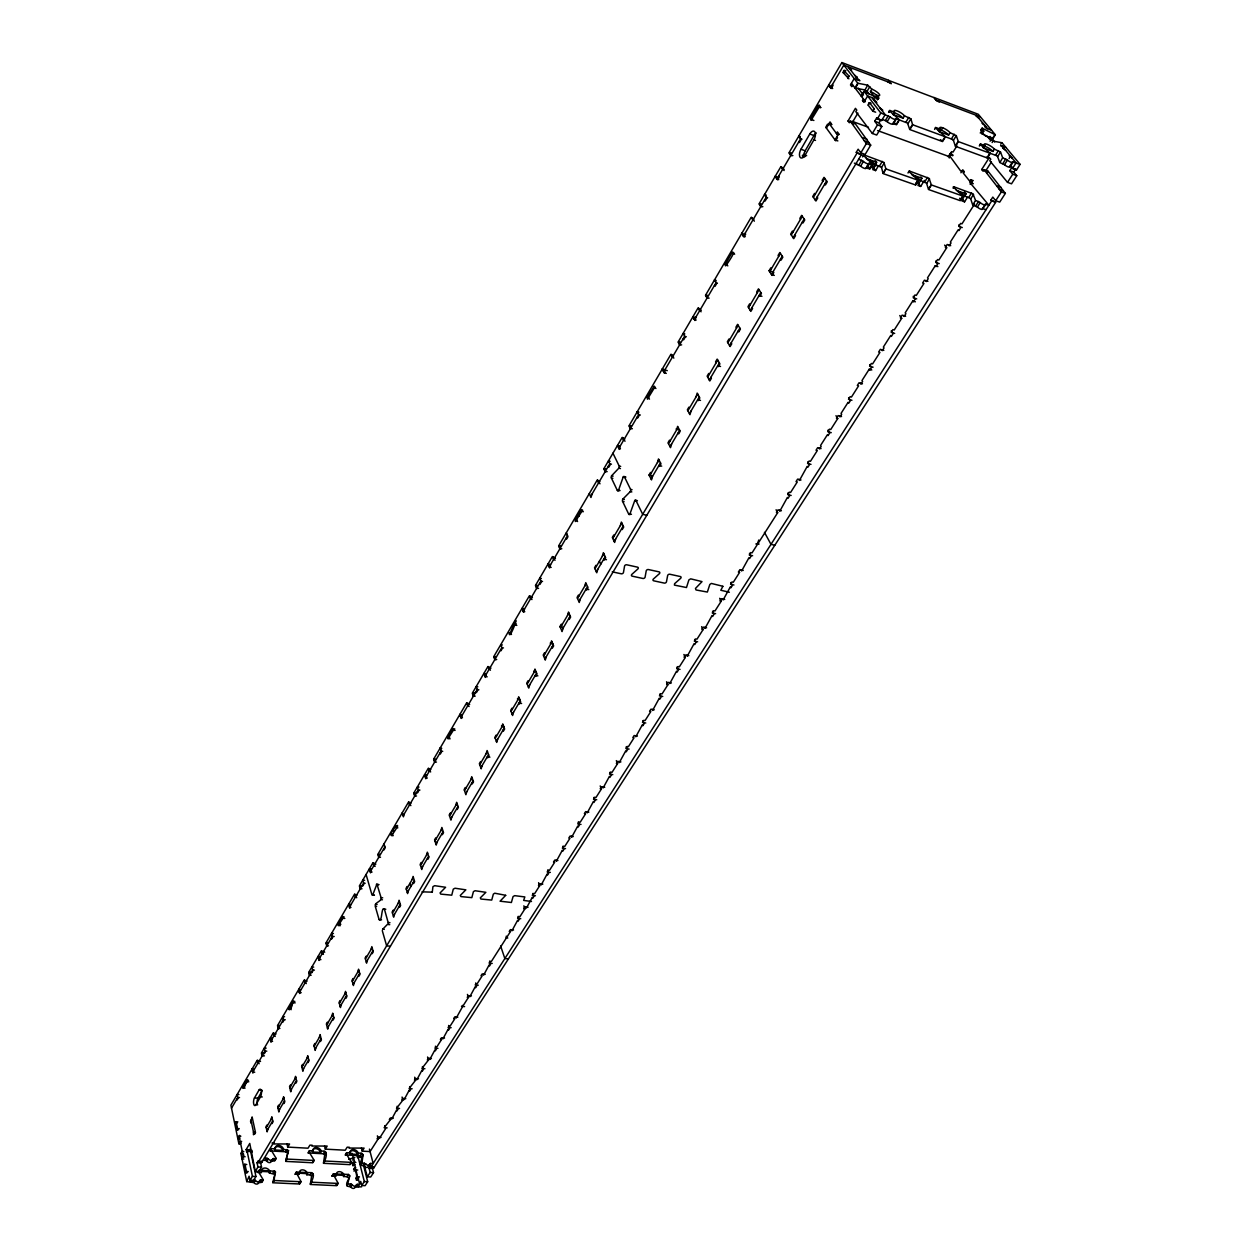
<?xml version="1.0" encoding="UTF-8"?>
<svg xmlns="http://www.w3.org/2000/svg" width="1251" height="1251" viewBox="0 0 1251 1251"><rect width="100%" height="100%" fill="white"/><g stroke="black" fill="none" stroke-linecap="round" stroke-linejoin="round"><path stroke-width="1.5" d="M729.38 592.239L720.811 590.253L722.875 586.328M994.404 149.135L992.95 151.434L983.489 147.946L984.944 145.632A6.239 1.626 31.7 0 1 987.117 144.287A6.239 1.626 31.7 0 1 994.404 149.135L1000.519 152.012L1002.661 157.751L999.877 162.614L1004.475 164.71A3.565 0.938 31.8 0 0 1008.009 166.836A3.565 0.938 31.8 0 0 1009.557 166.571L1013.138 167.478M432.314 891.947L432.924 886.662L434.676 885.692L445.591 887.272L440.071 892.948L440.712 894.105L451.752 895.184L453.284 889.133L455.02 888.226L465.841 889.836L460.29 895.435L460.915 896.592L471.83 897.639L473.425 891.635L475.067 890.728L485.857 892.323L480.337 897.843L480.837 899.031L491.721 900.079L493.347 894.121L494.755 893.214L505.701 895.294M360.554 1164.9C359.365 1160.693 367.434 1151.405 358.302 1153.281A4.378 3.19 33.1 0 0 353.439 1149.481A4.378 3.19 33.1 0 0 350.389 1152.843L349.67 1153.985L357.583 1154.407L358.302 1153.281M363.071 1154.532L361.992 1162.632L360.585 1165.181L364.197 1166.041A2.502 1.83 33.7 0 0 368.451 1166.26L370.249 1163.477L373.173 1163.493L369.436 1149.09M347.199 1185.854C344.478 1182.539 352.735 1176.034 348.357 1174.439L333.079 1173.938L338.051 1183.133L336.628 1185.369L335.987 1184.322M349.733 1175.518L347.215 1186.136L350.812 1186.98A2.471 1.845 33.8 0 0 355.049 1187.168L356.832 1184.416L359.725 1184.416L358.302 1178.786L356.3 1180.131M326.136 1152.562L324.713 1154.845L323.477 1163.008C325.932 1159.521 329.341 1149.059 321.288 1151.28A4.41 3.253 31.9 0 0 316.409 1147.464A4.41 3.253 31.9 0 0 313.219 1150.857L312.515 1151.999L320.584 1152.437L321.288 1151.28M313 1173.751L311.608 1176.003L310.326 1184.181C311.374 1181.601 315.893 1174.157 311.624 1172.672L296.049 1172.156L300.959 1181.429L299.568 1183.696L298.926 1182.633M288.496 1150.545L285.697 1161.1L288.496 1150.545L283.57 1149.262A4.457 3.315 30.7 0 0 278.66 1145.4A4.457 3.315 30.7 0 0 275.361 1148.825L274.657 1149.982L282.882 1150.42L283.57 1149.262M275.58 1171.968L272.765 1182.476L274.141 1180.209L275.173 1171.296L259.958 1170.185M369.905 1164.009L369.921 1163.93A2.502 1.83 33.7 0 1 365.652 1163.79L362.024 1162.914M368.451 1166.26L371.719 1165.744M356.472 1184.947L356.488 1184.869A2.486 1.845 33.8 0 1 352.25 1184.76L350.812 1186.98M355.049 1187.168L361.648 1186.792M722.859 586.266L711.35 583.435L709.817 584.483L707.362 592.051L695.978 589.956L695.478 588.439L702.03 581.606L690.693 578.838L688.894 579.901L686.486 587.532L674.43 585.108L674.602 583.685L680.638 578.322A1.564 1.11 -26.4 0 0 680.419 576.555L669.832 574.24A1.564 1.11 -26.2 0 0 667.659 575.476L666.455 581.856A1.564 1.11 -26 0 1 664.265 583.091L653.726 580.808A1.564 1.11 -25.8 0 1 653.397 579.025L659.386 573.677A1.579 1.126 -26 0 0 659.058 571.863L648.425 569.549A1.579 1.126 -25.8 0 0 646.235 570.8L645.078 577.211A1.579 1.126 -25.6 0 1 642.889 578.462L632.146 576.148A1.579 1.126 -25.4 0 1 631.864 574.35L637.869 568.97A1.579 1.126 -25.6 0 0 637.525 567.156L626.767 564.795A1.579 1.142 -25.3 0 0 624.562 566.062L623.451 572.536A1.579 1.142 -25.1 0 1 621.262 573.787L612.255 571.848M899.422 119.877L896.529 124.678L892.604 123.677L896.279 118.72L907.538 123.114L909.665 129.322L912.558 124.537L910.884 118.814L904.504 115.827A6.411 1.72 31.1 0 0 897.076 110.87A6.411 1.72 31.1 0 0 894.528 112.137L893.089 114.529L903.081 118.219L904.504 115.827M272.718 1159.036L276.174 1158.52L274.782 1160.834L271.342 1161.288L272.718 1159.036A2.565 1.923 30.6 0 1 268.246 1158.801L264.461 1157.91M258.472 1182.821L261.912 1182.289L263.273 1180.006L260.224 1180.006L258.472 1182.821A2.533 1.939 30.5 0 1 254.031 1182.617L246.744 1181.601L240.896 1153.438L242.225 1151.155M531.487 901.486L523.653 900.407L524.841 896.936L514.693 895.653L513.066 896.56L511.393 902.503L500.072 901.189L505.685 895.356M372.595 895.294L376.911 884.035L381.07 897.639C381.993 901.705 374.33 902.159 375.237 906.256L379.084 919.579C382.368 922.722 381.102 905.943 384.401 909.07L388.389 923.394L382.571 929.368M612.943 453.206L619.182 466.013A1.611 0.782 -76.2 0 1 619.042 467.968L611.614 475.771A1.595 0.782 -76.4 0 0 611.364 477.96L617.353 490.47A1.611 0.798 -76.5 0 0 618.541 490.204L623.201 477.006A1.611 0.798 -76.3 0 1 624.39 476.725L625.907 477.084M624.39 476.725L630.551 489.36A1.626 0.813 -76.4 0 1 630.285 491.596L622.826 499.133A1.611 0.798 -76.6 0 0 622.576 501.354L628.721 514.177A1.626 0.813 -76.8 0 0 629.941 513.926L634.82 500.4A1.626 0.813 -76.6 0 1 635.899 500.337L637.416 500.697M756.245 544.044A1.564 0.876 -76.2 0 0 757.418 543.669L758.794 540.01M509.188 632.709C509.016 644.265 524.278 599.026 509.782 634.132L511.487 634.445M647.236 397.365L647.424 399.178L654.304 387.935L654.289 386.152L647.236 397.365L649.504 399.1M237.362 1129.825L236.111 1121.756L236.908 1129.841M235.626 1121.615L235.454 1122.945L237.19 1123.054M291.202 1009.666L288.934 1008.353L289.2 1009.713L293.438 1001.035L289.044 1008.04L290.858 1008.15M246.306 1172.734L246.463 1171.468L245.837 1172.781M820.844 107.539C818.373 108.571 820.484 103.301 818.326 105.631L810.742 118.595L811.008 120.362L819.217 107.023L818.295 105.694L810.82 118.438L811.727 119.768M357.661 1178.004L356.019 1169.763M244.508 1164.259L245.775 1172.578L247.542 1172.656M248.48 1080.285L246.744 1080.16L242.96 1086.619L243.116 1088.214L247.088 1080.02L243.022 1086.509L243.335 1088.026L245.071 1088.135M380.82 899.578L382.446 899.782M289.419 1009.51C293.156 1008.025 291.546 1000.409 294.829 1001.363M257.706 1104.821L255.955 1104.696A4.285 1.642 -84.7 0 1 253.703 1103.929A4.285 1.642 -84.7 0 1 254.469 1097.94L259.004 1090.074L262.084 1090.278M800.968 149.291L809.757 134.029A6.161 3.127 -70 0 1 814.792 131.808A6.161 3.127 -70 0 1 813.916 139.846L805.081 155.14A6.114 3.112 -70.3 0 1 800.093 157.282A6.114 3.112 -70.3 0 1 800.968 149.291L805.191 150.777L813.994 135.53A6.146 3.127 -70 0 1 816.309 132.966M257.081 1103.116A4.285 1.642 -84.7 0 1 257.987 1098.175L262.194 1090.872M848.96 75.998L847.709 78.469L849.007 76.061L843.737 70.4L843.174 72.636L848.897 78.844M255.955 1104.696L260.505 1096.83A4.3 1.658 -84.6 0 0 261.271 1090.825A4.3 1.658 -84.6 0 0 259.004 1090.074M239.52 1138.191L239.551 1135.376L237.768 1138.441L239.52 1138.535M252.342 1117.941L250.528 1121.052L250.966 1123.101L251.42 1122.319M826.411 128.134L830.023 121.91L831.305 123.661L830.398 125.225M852.744 85.084L851.822 86.679L850.492 84.943L854.183 78.563L859.906 80.721L857.138 78.469M240.239 1141.616L238.91 1143.899L230.903 1105.165L257.19 1060.301L257.815 1063.334M854.965 87.977L857.764 83.192L841.876 62.55L788.959 152.872L790.726 155.562M253.484 1131.905L253.468 1134.751L255.282 1131.639M861.188 96.077L864.003 91.26L880.829 113.012L890.055 116.843A3.69 1.001 31 0 0 893.699 119.048A3.69 1.001 31 0 0 895.481 118.845M867.741 85.177L858.139 83.301L855.356 88.102L864.957 89.947L867.741 85.177L871.853 89.165A6.349 1.689 30.9 0 1 879.203 94.075A6.349 1.689 30.9 0 1 876.607 95.248L875.184 97.656A6.349 1.704 30.9 0 0 876.529 98.047M242.944 1154.61L243.398 1153.844L243.836 1155.924L242.037 1158.973L243.804 1159.067M246.603 1151.655L250.575 1151.076L246.603 1151.655L246.166 1149.591L249.762 1143.43L255.298 1171.483L258.848 1171.655L261.537 1167.152L260.63 1162.93L261.553 1161.381L257.987 1161.209L257.065 1162.758L257.972 1166.98L255.298 1171.483M257.987 1161.209L258.206 1162.257L261.772 1162.445L861.267 154.811L856.263 152.372L858.139 149.197L860.844 152.857L865.176 154.389L870.696 145.132L854.574 122.754L850.273 121.191L849.335 122.77L848.022 121.003L855.434 108.321L856.779 110.072L855.84 111.667L872.354 133.482L876.701 135.045L881.83 126.46L879.046 122.848L874.699 121.269L876.623 118.032L879.516 119.095M243.335 1088.026L247.057 1081.677L246.744 1080.16M231.498 1108.183L237.784 1097.471L239.52 1097.58M254.719 1072.232L252.686 1072.091L265.04 1051.043L266.791 1051.168M284.571 1016.735L282.804 1016.578L283.492 1019.612L270.81 1041.192L272.577 1041.348M301.194 992.653L299.411 992.481L312.641 969.963L314.423 970.135M333.423 933.496L331.609 933.293L332.375 936.327L318.817 959.439L320.913 959.642M403.15 815.761L418.35 789.866L419.914 790.1M441.744 748.317L440.164 748.067L441.134 751.069L425.481 777.731L427.357 778.028M462.448 717.73L460.868 717.464L477.272 689.504L478.867 689.786M590.597 496.475L609.784 463.777L611.458 464.199M638.933 412.189L637.244 411.735L638.651 414.613L618.792 448.421L620.465 448.843M665.407 372.376L663.718 371.907L684.625 336.3L686.33 336.785M696.15 320.084L694.43 319.584L716.057 282.742L714.477 279.958L716.197 280.474M745.143 236.72L743.407 236.173L766.237 197.267L764.533 194.531L766.284 195.125M778.716 179.581L776.965 179.002L800.609 138.72L798.826 136.031L800.218 136.531M832.666 88.508L830.539 87.726L843.799 65.13L890.54 82.863L888.57 80.267L841.876 62.55M666.267 373.377L664.234 372.814L665.266 369.264M869.226 94.153L867.052 91.354L869.836 86.585M873.323 99.329L874.762 99.861L873.386 98.11L867.631 95.967L863.862 102.379L862.518 100.627L863.456 99.017M250.122 1151.843L250.137 1148.997M857.889 113.075L852.306 122.567L848.022 121.003M875.184 97.656L870.461 91.558L871.853 89.165M853.635 124.334L854.574 122.754M501.839 727.081L502.73 723.907L504.638 729.036L503.371 731.178L502.98 730.162M517.789 699.966L518.68 696.76L520.651 701.858L519.368 704.063L518.962 703.031L521.589 703.5M534.052 672.319L534.959 669.066L536.992 674.164L535.663 676.4L535.256 675.384L537.899 675.868M550.628 644.124L551.55 640.84L553.646 645.907L552.301 648.19L551.879 647.174M563.028 628.252L562.09 631.567L559.979 626.516L561.324 624.202L561.762 625.219M652.522 476.365L651.521 479.899L649.05 474.973L650.551 472.425L651.036 473.41M676.588 429.969L677.62 426.372L680.2 431.251L678.652 433.878L678.136 432.909M773.181 271.592L773.775 272.53L772.055 275.439L769.084 270.748L770.804 267.839L771.398 268.777M251.592 1152.765L252.092 1151.905M266.228 1127.683L272.046 1117.784M277.91 1107.823L283.821 1097.768M289.779 1087.635L295.799 1077.408M301.866 1067.103L307.981 1056.704M314.142 1046.211L320.365 1035.64M326.636 1024.976L332.969 1014.217M339.349 1003.365L345.776 992.418M352.282 981.378L358.834 970.229M365.433 959.001L372.11 947.664M392.47 913.042L399.382 901.299M406.356 889.43L413.393 877.467M420.492 865.395L427.654 853.213M434.879 840.922L442.182 828.506M449.547 815.98L456.99 803.345M464.496 790.585L472.065 777.7M479.712 764.689L487.437 751.57M495.24 738.309L503.105 724.923M511.049 711.412L519.071 697.777M527.187 684L535.365 670.083M543.622 656.04L551.972 641.857M560.401 627.517L568.908 613.053M577.509 598.431L586.187 583.67M594.96 568.752L603.826 553.677M612.787 538.446L621.825 523.074M649.535 475.959L658.964 459.93M668.503 443.714L678.136 427.342M687.878 410.781L697.714 394.049M707.659 377.145L717.714 360.053M727.879 342.758L738.153 325.291M748.551 307.621L759.06 289.747M769.678 271.686L780.421 253.421M791.289 234.953L802.282 216.267M813.4 197.361L824.644 178.252M244.336 1165.619L244.993 1164.431L246.447 1171.436L248.23 1171.515M874.199 108.712L872.776 111.136L868.21 105.193L869.601 102.754L874.277 108.868L872.823 111.198L875.653 112.199M266.916 1130.81L272.734 1120.927M278.613 1110.951L284.54 1100.896M290.513 1090.763L296.534 1080.536M302.617 1070.23L308.731 1059.832M314.908 1049.339L321.147 1038.768M327.434 1028.103L333.767 1017.344M340.163 1006.492L346.621 995.546M353.126 984.506L359.678 973.356M366.308 962.128L372.986 950.791M393.393 916.154L400.304 904.41M407.294 892.557L414.347 880.595M421.462 868.507L428.64 856.325M435.895 844.034L443.198 831.618M450.579 819.092L458.038 806.442M465.56 793.681L473.144 780.796M480.822 767.786L488.547 754.65M496.366 741.39L504.247 728.004M512.222 714.493L520.26 700.841M528.375 687.065L536.585 673.147M544.857 659.089L553.223 644.89M561.668 630.551L570.206 616.086M578.822 601.45L587.532 586.672M596.32 571.754L605.203 556.679M614.178 541.448L623.248 526.061M651.02 478.914L660.481 462.87M670.036 446.654L679.684 430.266M689.442 413.706L699.309 396.958M709.286 380.038L719.372 362.931M729.552 345.636L739.857 328.137M750.272 310.467L760.811 292.578M782.235 256.22L771.46 274.501L774.291 275.376M793.134 237.737L804.158 219.034M815.292 200.113L826.567 180.973M877.014 99.72L878.796 98.157L876.607 95.248M802.485 156.594L803.627 154.639L804.972 156.656M877.577 99.673L878.702 97.953M246.744 1181.601L249.09 1176.221L250.278 1181.757L251.138 1180.334M258.206 1162.257L856.935 153.279M871.963 97.562L885.176 114.623L881.658 120.534L877.311 118.939L880.829 113.012M247.057 1150.889L252.405 1176.331L249.965 1180.428L253.515 1180.6M860.844 152.857L866.349 143.584L850.273 121.191M872.354 133.482L877.467 124.881L874.699 121.269M879.046 122.848L880.954 119.627L881.658 120.534M257.206 1172.547L257.8 1171.546M270.091 1150.92L271.311 1148.715L275.361 1148.825M888.601 112.402L889.555 110.401L894.528 112.137M258.332 1171.28L258.926 1170.279M862.611 156.907L863.831 154.858L883.894 162.333L885.849 168.697L883.034 173.357L881.486 167.368L875.231 164.553A6.318 1.83 31.1 0 0 867.412 159.471M889.336 112.043L890.227 110.541M252.765 1181.867L255.955 1176.503L250.575 1151.076M263.085 1160.24L265.587 1160.365L267.057 1158.051M858.843 165.054L861.642 160.347L863.44 161.442A3.644 1.063 31 0 0 867.052 163.615A3.644 1.063 31 0 0 868.866 163.349L872.776 164.272L869.961 168.963L866.052 168.041A3.644 1.063 31 0 1 864.238 168.306A3.644 1.063 31 0 1 860.641 166.148L855.793 163.99M882.299 119.455L885.348 120.581L888.226 115.749M254.031 1182.617L255.392 1180.334L253.359 1179.552M271.311 1161.35A2.565 1.923 30.6 0 1 266.854 1161.131L268.246 1158.801M860.641 166.148L863.44 161.442M892.604 123.677A3.69 1.001 31 0 1 890.821 123.88A3.69 1.001 31 0 1 887.162 121.675L890.055 116.843M258.3 1172.453L261.162 1172.594L261.834 1171.452A4.41 3.331 30.7 0 1 265.134 1168.012A4.41 3.331 30.7 0 1 270.013 1171.843L269.325 1172.969L274.204 1174.236M866.052 168.041L868.866 163.349M259.426 1182.164L260.802 1179.896M272.28 1160.709L273.672 1158.379M866.943 167.9L869.758 163.209M893.495 123.568L896.388 118.751M274.657 1160.537L276.049 1158.207L270.873 1149.606M875.231 164.553L876.638 162.223A6.318 1.83 31.1 0 0 875.168 160.722M876.372 163.271L872.776 169.604L875.591 170.605L878.374 165.976M949.259 157.986L951.276 153.107L948.227 156.735L948.743 155.922M377.38 1135.814L378.193 1138.863L370.077 1151.561L362.211 1151.139L364.119 1148.105L348.951 1148.058L349.436 1147.292L347.168 1147.167L345.26 1150.216L325.307 1149.137L327.199 1146.072L311.765 1146.01L312.234 1145.244L309.92 1145.118L308.043 1148.199L287.714 1147.089L289.575 1143.993L273.844 1143.93L274.313 1143.148L271.952 1143.023M272.812 1173.141L274.297 1170.873M270.435 1150.951L285.697 1151.764L287.089 1149.45M879.469 166.039L882.268 161.395M905.896 122.176L908.773 117.406M881.564 167.446L884.363 162.802M908.007 123.583L910.884 118.814M355.55 1169.763L357.192 1178.739M294.939 1174.345L295.815 1172.938M308.059 1152.937L309.247 1150.748L313.219 1150.857M907.945 172.919L909.289 170.996L929.071 178.346L931.291 184.726L928.445 189.308L926.569 183.209L920.533 180.535A6.224 1.783 31.4 0 0 912.479 175.421M934.591 129.4L935.529 127.414L940.345 129.103A6.318 1.673 31.4 0 1 942.707 127.805A6.318 1.673 31.4 0 1 950.056 132.7L956.311 135.64L958.219 141.379L955.311 146.07L953.403 140.315L951.714 139.096L912.698 124.772L909.805 129.557L942.535 141.566L945.443 136.844M295.424 1174.079L296.722 1171.952M309.763 1150.67L308.356 1152.969L323.43 1153.766L324.713 1154.845M908.648 172.497L909.54 171.059M295.768 1174.236L298.786 1174.376L299.474 1173.25A4.378 3.268 32 0 1 302.664 1169.841A4.378 3.268 32 0 1 307.496 1173.641L306.808 1174.767A4.363 3.268 32 0 0 305.635 1172.703M950.056 132.7L948.618 135.045L938.907 131.464L940.345 129.103M941.268 130.151L942.722 127.805M312.656 1162.46L314.079 1160.162L308.841 1151.639M915.466 184.757L918.312 180.144L908.836 171.481M920.767 177.017A6.239 1.783 31.4 0 1 921.94 178.252L918.625 183.741L915.888 182.771M918.875 183.96L917.937 185.476L920.673 186.43L924.426 180.379M306.808 1174.767L310.232 1174.924L311.624 1172.672M323.321 1153.766L324.744 1151.467M924.661 181.989L927.476 177.423M951.432 138.97L954.216 134.232M926.725 183.381L929.556 178.815M953.403 140.315L956.311 135.64M980.753 129.963L982.144 128.134L994.92 134.592L992.074 139.127L984.162 135.124M981.363 129.604L982.254 128.181M981.644 128.54L983.786 131.12L982.348 133.388A6.146 1.579 31.6 0 0 980.19 132.934M960.924 172.747L962.77 169.792L964.161 171.528L963.223 172.998L969.713 181.16L972.355 182.099M331.984 1176.112L332.86 1174.705M345.213 1155.048L346.496 1152.75L350.389 1152.843M979.33 145.945L980.252 143.99L984.944 145.632M332.125 1175.987L333.736 1173.735M346.98 1152.671L345.557 1154.939L360.351 1155.736L361.633 1156.8M953.137 188.26L954.028 186.837L972.95 193.842L975.514 200.332L972.793 205.07L977.375 207.103A3.518 1.001 31.9 0 0 980.847 209.198A3.518 1.001 31.9 0 0 982.426 208.886L985.35 204.163L988.884 205.227L969.791 182.443L973.325 183.709M979.971 145.569L980.878 144.115M989.119 137.923L990.073 136.422L994.686 141.957M332.328 1175.971L335.721 1176.143L336.425 1175.017A4.332 3.206 33.1 0 1 339.474 1171.64A4.332 3.206 33.1 0 1 344.291 1175.393L343.587 1176.519A4.332 3.206 33.1 0 0 341.992 1174.079M990.073 141.191L990.98 139.768L988.806 137.157A6.146 1.579 31.6 0 1 981.628 132.387A6.146 1.579 31.6 0 1 983.786 131.12M992.481 139.299L995.343 134.764L978.266 114.263L934.012 97.5L936.029 100.096L980.315 116.859M992.137 142.567L993.044 141.144L1001.691 142.677L1000.784 144.1M969.713 181.16L970.651 179.675L973.294 180.629M349.936 1164.353L351.375 1162.085L346.105 1153.625M960.017 200.395L962.879 195.875L953.215 186.962L954.028 186.837M970.182 184.397L972.058 181.426L970.651 179.675M990.229 153.357L987.305 157.986L955.451 146.304L958.375 141.613L996.062 155.468L997.594 156.594L999.721 162.364M965.303 194.703L962.472 199.159L964.568 201.849L967.398 197.392M957.672 191.372A6.146 1.736 31.7 0 1 964.646 196.11L966.069 193.858A6.146 1.736 31.7 0 0 964.255 192.107M373.705 1168.059L373.455 1167.027L370.077 1166.855L370.343 1167.887L373.705 1168.059L995.608 202.412L990.886 200.097L992.809 197.095L995.702 200.707L999.705 202.13L1005.366 193.373L988.055 171.215L984.084 169.776L983.13 171.262L981.707 169.511L989.322 157.501L990.761 159.252L989.807 160.754L1007.508 182.365L1011.527 183.819L1016.766 175.703L1013.795 172.122L1009.792 170.652L1011.746 167.603L1016.5 169.964L1020.097 164.366L1002.035 142.786M948.993 155.546L951.683 151.637L952.996 152.122L956.952 145.898M352.094 1163.837L353.063 1162.32L355.847 1162.46M352.766 1164.587L354.659 1161.632L351.891 1153.234M361.383 1156.925L357.567 1157.503L361.383 1156.925L362.305 1160.537M352.688 1165.729L353.063 1162.32M343.587 1176.519L346.949 1176.675L348.357 1174.439M353.814 1165.776L354.69 1164.384L353.58 1164.337M360.241 1155.721L361.68 1153.453M964.646 196.11L968.665 197.517L971.511 193.045M995.515 155.218L998.439 150.62M991.386 161.958L985.679 170.949L981.707 169.511M353.58 1169.263L355.581 1167.934L354.69 1164.384M987.102 172.701L988.055 171.215M972.653 204.82L970.698 198.893L973.559 194.405M997.594 156.594L1000.519 152.012M354.69 1169.325L355.581 1167.934M354.096 1171.296L354.471 1167.871M402.071 1097.049L402.916 1100.114L396.52 1108.277L399.538 1108.48M414.706 1077.205L415.582 1080.254L409.093 1088.558L412.126 1088.761M427.561 1057.017L428.452 1060.066L421.868 1068.495L424.918 1068.729M467.436 994.42L468.39 997.469L463.761 1004.725L461.525 1006.32L464.606 1006.602M523.856 905.818L524.92 908.867L519.963 916.639L518.774 916.498L517.617 918.328L520.776 918.703M538.587 882.69L539.681 885.739L534.63 893.652L533.442 893.495L532.254 895.356L535.428 895.747M600.199 785.925L601.434 788.943L596.008 797.45L594.788 797.262L593.521 799.248L596.758 799.749M616.321 760.624L617.587 763.626L612.067 772.289L610.832 772.086L609.55 774.119L612.787 774.65M666.533 681.779L667.893 684.766L662.045 693.93L660.809 693.695L659.449 695.853L662.733 696.463M683.906 654.492L685.313 657.463L679.356 666.814L678.105 666.564L676.713 668.753L680.028 669.394M701.623 626.673L703.078 629.628L696.995 639.152L695.744 638.901L694.321 641.138L697.651 641.81M719.685 598.306L721.17 601.262L714.978 610.973L713.727 610.707L712.272 612.974L715.619 613.678M776.073 509.767L777.684 512.675L752.023 552.895L750.756 552.614L749.255 554.975L752.633 555.741M835.981 415.692L837.748 418.538L830.758 429.5L829.46 429.156L827.818 431.72L831.258 432.658M871.806 369.983L869.21 369.233L861.986 380.539L862.596 381.492L860.907 384.135L860.297 383.197M899.766 315.549L901.69 318.317L894.23 329.998L892.933 329.607L891.181 332.344L894.668 333.407M915.372 301.804L912.745 300.975L905.208 312.797L905.865 313.72L904.098 316.487L903.457 315.565M937.875 266.604L935.232 265.744L927.538 277.8L928.195 278.723L926.397 281.553L925.724 280.631M944.63 245.102L946.663 247.823L938.875 260.02L937.562 259.582L935.732 262.444L939.251 263.601M974.545 204.132L961.941 223.866L960.627 223.413L958.751 226.337L962.285 227.557M349.592 1186.245L351.015 1184.025L352.188 1184.681M362.962 1165.307L364.416 1163.039M975.624 206.055L978.501 201.567L980.237 202.615A3.518 0.985 31.9 0 0 983.724 204.711A3.518 0.985 31.9 0 0 985.303 204.398M1002.817 163.693L1005.663 159.049L1007.43 160.112A3.565 0.938 31.8 0 0 1010.949 162.223A3.565 0.938 31.8 0 0 1012.497 161.973L1020.097 164.366M355.784 1178.082L356.676 1176.691L359.459 1176.831M364.197 1166.041L365.652 1163.79M977.375 207.103L980.237 202.615M1004.475 164.71L1007.43 160.112M358.756 1177.942L355.878 1178.942M1009.057 158.517L1010.527 156.219L1009.182 155.734L1012.012 158.001M357.333 1180.318L358.302 1178.786M1009.541 166.571L1012.497 161.973M355.925 1186.527L357.364 1184.306M369.342 1165.635L370.796 1163.367M982.41 208.886L986.069 204.241M1010.323 166.446L1013.263 161.848M373.455 1167.027L372.485 1168.528L373.533 1172.64L370.718 1177.003L367.356 1176.831L370.171 1172.468L369.123 1168.356L370.077 1166.855M370.343 1167.887L991.605 200.989M1016.5 169.964L1012.497 168.494L1016.093 162.88L1001.957 145.96M1013.795 172.122L1015.749 169.073M363.681 1165.963L367.685 1181.71L365.12 1185.682L361.758 1185.526L364.322 1181.554L358.052 1156.753M995.702 200.707L1001.363 191.935L984.084 169.776M1007.508 182.365L1012.747 174.233L1009.792 170.652M950.197 153.654L952.762 154.671M432.174 892.166L421.994 891.822M348.654 1159.255L354.815 1157.472M352.391 1159.99L353.407 1159.693M240.88 1143.43L239.238 1143.883L241.662 1141.287M263.101 1052.889L261.772 1053.076L262.413 1056.094L264.43 1055.828M279.239 1025.413L277.878 1025.585L278.551 1028.619L279.911 1028.431M311.139 972.09L309.091 972.355L309.81 975.389L311.186 975.201M327.715 942.769L326.323 942.941L327.09 945.975L328.466 945.803M361.164 885.755L359.756 885.911L360.569 888.945L361.992 888.773M380.523 857.232L379.1 857.388L378.24 854.37L379.678 854.198M415.598 792.978L414.144 793.118L415.066 796.136L416.52 795.98M435.504 759.06L434.034 759.201L434.988 762.203L436.458 762.062M474.911 693.07L472.675 693.273L473.707 696.26L475.208 696.119M496.71 659.543L495.193 659.684L494.114 656.697L495.631 656.572M537.398 585.374L535.85 585.499L537.023 588.439L538.571 588.33M560.589 545.827L559.041 545.936L560.26 548.876L561.808 548.767M605.828 468.718L604.233 468.828L605.562 471.721L607.157 471.627M631.004 425.825L629.394 425.919L630.77 428.796L632.38 428.702M681.639 344.869L679.997 344.948L678.511 342.117L680.153 342.039M707.55 295.33L705.892 295.408L707.44 298.207L709.114 298.129M761.171 203.944L759.466 203.991L761.155 206.728L762.86 206.681M791.117 152.903L789.397 152.95L791.164 155.64L792.884 155.593M802.329 155.405L804.909 155.359A1.798 1.392 -38.8 0 1 805.441 155.749M252.405 1176.331L255.955 1176.503M364.322 1181.554L367.685 1181.71M348.638 1183.915L351.015 1184.025M261.834 1171.452L270.013 1171.843M299.474 1173.25L307.496 1173.641M336.425 1175.017L344.291 1175.393M257.065 1162.758L260.63 1162.93M369.123 1168.356L372.485 1168.528M246.775 1164.556L244.946 1164.29M354.971 1169.904L357.755 1170.045M257.972 1166.98L261.537 1167.152M370.171 1172.468L373.533 1172.64M245.149 1156.768L243.382 1156.675L239.097 1136.143L240.849 1136.236M353.329 1164.618L354.44 1164.681M246.166 1149.591L249.684 1149.778M239.254 1128.637L237.518 1128.527L236.861 1129.669L238.597 1129.778M381.039 1137.44L378.037 1137.268L377.067 1138.801L378.193 1138.863M387.153 1127.87L384.151 1127.683L390.453 1119.645L389.327 1119.567L390.312 1118.019L393.314 1118.206M237.846 1121.897L236.079 1121.694M238.91 1094.562L237.174 1094.453L237.987 1098.472L237.096 1099.989L236.892 1098.972M260.505 1096.83L262.257 1096.955M254.469 1097.94L257.987 1098.175M243.022 1086.509L244.758 1086.634M405.809 1098.659L402.775 1098.456L401.774 1100.036L402.916 1100.114M247.057 1081.677L248.793 1081.787M418.506 1078.8L415.457 1078.565L414.441 1080.176L415.582 1080.254M252.686 1072.091L252.045 1069.073L253.797 1069.198M428.452 1060.066L427.31 1059.988L428.342 1058.346L431.407 1058.596M266.15 1048.15L264.383 1048.01L265.259 1052.06L264.336 1053.623L264.117 1052.607M265.587 1160.365L266.807 1161.053M437.928 1048.369L434.863 1048.119L437.068 1046.571L441.54 1039.55L440.399 1039.456L441.447 1037.798L444.527 1038.064M272.202 1038.346L270.153 1038.174L271.029 1042.224L271.733 1039.628M283.492 1019.612L285.259 1019.753M310.232 1174.924L311.608 1176.003M451.158 1027.665L448.077 1027.399L450.297 1025.82L454.864 1018.689L453.691 1018.58L454.77 1016.907L457.866 1017.188M346.949 1176.675L348.31 1177.738M293.406 1002.723L295.189 1002.88M285.697 1151.764L287.104 1152.859M299.411 992.481L298.708 989.447L300.49 989.619M471.424 995.952L468.327 995.64L467.233 997.36L468.39 997.469M313.704 967.117L311.906 966.929L312.875 970.979L311.89 972.653L311.64 971.636M478.289 985.194L475.177 984.881L477.46 983.27L482.167 975.889L480.994 975.764L482.104 974.029L485.216 974.341M319.865 956.593L318.067 956.405L319.052 960.455L319.803 957.75M492.206 963.411L489.078 963.082L490.204 961.315L491.377 961.44L510.424 931.604L509.235 931.463L510.392 929.649L513.535 930.025M390.406 946.225L386.637 945.819L382.415 931.135M508.406 958.907L504.857 958.532L500.635 946.006M332.375 936.327L334.189 936.514M340.851 924.27L338.349 923.989L338.223 925.584L343.04 918.171L342.93 916.467L338.349 923.989L338.74 925.505L340.319 925.677M382.665 929.18L384.292 929.368M379.084 919.579L381.555 919.876M344.197 916.905L342.602 916.717L342.993 918.234L344.823 918.437M388.326 922.519L389.968 922.706M388.076 924.489L389.733 924.677M506.233 937.859L506.295 936.108M506.467 937.875L507.781 938.031M375.707 906.318L376.645 906.428M350.468 904.442L348.638 904.238L349.717 908.273L350.483 905.489M383.557 908.961L385.808 909.227M350.968 907.428L349.436 907.256L363.619 883.112L365.151 883.3M375.488 904.317L377.114 904.52M373.267 895.09L374.424 895.231M374.19 895.2L371.985 894.95L366.09 874.465M381.07 897.639L382.697 897.827M377.693 884.52L378.85 884.66M528.063 907.272L524.904 906.881L523.731 908.726L524.92 908.867M364.62 880.313L362.79 880.094L363.885 884.129L362.821 885.927L362.555 884.926M376.395 884.379L378.615 884.629M372.079 872.056L370.233 871.822L384.823 846.99L383.963 843.956L385.089 848.022L384.01 849.882L383.713 848.866M370.937 869.007L369.405 868.804L370.515 872.838L371.297 870.024M542.856 884.113L539.681 883.706L538.493 885.583L539.681 885.739M550.346 872.385L547.172 871.963L548.376 870.086L549.564 870.243L554.709 862.189L553.505 862.017L554.725 860.125L557.915 860.547M393.252 835.621C383.525 836.935 408.311 812.352 391.626 835.402L391.203 833.854L392.814 834.12M565.546 848.616L562.34 848.162L563.56 846.239L564.764 846.411L570.003 838.217L568.798 838.045L570.034 836.106L573.239 836.559M397.396 826.317L395.754 826.098L396.223 827.552L397.834 827.834M581.011 824.409L577.79 823.94L579.041 821.97L580.245 822.157L585.577 813.807L584.358 813.619L585.624 811.649L588.846 812.134M418.991 787.098L417.427 786.863L418.663 790.882L417.521 792.821L417.209 791.805M426.106 774.963L424.542 774.729L425.793 778.747L426.622 775.792M601.434 788.943L600.214 788.755L601.496 786.738L604.733 787.254M441.134 751.069L442.713 751.319M489.907 757.183L487.311 756.761L487.687 757.793L488.922 755.682L487.077 750.537L486.201 753.681M450.157 738.809L448.483 738.543L447.983 737.058L453.003 728.52L453.456 730.068L452.909 728.661L454.817 728.958M620.918 761.922L617.666 761.374L616.368 763.423L617.587 763.626M449.656 737.308L447.999 737.042L447.921 738.762L453.409 730.162L455.083 730.412M629.128 749.068L625.86 748.52L627.189 746.456L628.409 746.659L634.038 737.824L632.818 737.621L634.148 735.541L637.416 736.104M460.868 717.464L459.852 714.462L461.431 714.743M501.463 726.049L504.075 726.503M517.398 698.949L520.025 699.418M645.782 723.015L642.498 722.437L643.843 720.326L645.078 720.545L650.817 711.553L649.582 711.334L650.927 709.208L654.226 709.802M477.819 686.799L476.224 686.518L477.632 690.489L476.396 692.585L476.052 691.584M486.139 673.836L483.902 673.429L485.31 677.401L486.201 674.305M487.202 676.822L484.95 676.416L501.854 647.627L503.465 647.94M533.645 671.302L536.288 671.787M671.349 682.999L668.034 682.374L666.658 684.532L667.893 684.766M502.37 644.969L500.76 644.656L502.23 648.597L500.979 650.739L500.603 649.754M509.235 632.631L510.94 632.959M550.221 643.123L552.864 643.624M688.801 655.665L685.47 655.008L684.062 657.228L685.313 657.463M516.256 623.889L514.552 623.561L515.099 625.062L516.819 625.375M559.979 626.516L562.637 627.032M523.637 608.705L522.011 608.377L523.559 612.318L524.466 609.112M524.779 611.676L523.153 611.348L540.885 581.136L542.527 581.48M706.596 627.814L703.25 627.126L701.827 629.378L703.078 629.628M588.814 589.612L586.125 589.049L586.563 590.065L587.97 587.689L585.749 582.653L584.796 586.031M541.355 578.525L539.713 578.181L541.292 582.106L539.963 584.358L539.572 583.373M724.736 599.417L721.389 598.697L719.919 600.98L721.17 601.262M548.001 564.029L549.971 564.451M551.175 567.391L549.205 566.984L567.516 535.772L566.281 532.848L567.923 536.773L566.547 539.103L566.14 538.118M733.946 584.999L730.584 584.264L732.054 581.934L733.321 582.215L739.638 572.317L738.371 572.035L739.873 569.69L743.235 570.456M606.469 559.697L603.78 559.103L604.233 560.104L605.656 557.68L603.373 552.676L602.403 556.101M576.946 520.072L575.46 519.728L575.351 521.511L581.887 511.284L581.371 509.689L581.871 511.331L583.341 511.706M577.571 521.526L575.476 519.697L581.23 509.876L582.7 510.252M629.941 513.926L631.458 514.286M757.418 543.669L759.091 544.06M646.798 515.287L642.701 514.317L635.883 500.337M774.822 545.233L770.991 544.341L764.455 532.347M628.721 514.177L630.254 514.536M756.136 543.888L757.809 544.279M622.576 501.354L624.093 501.714M634.679 500.619L636.212 500.979M622.826 499.133L624.358 499.493M630.551 489.36L632.068 489.72M630.285 491.596L631.818 491.956M618.541 490.204L620.058 490.564M617.353 490.47L618.87 490.845M611.364 477.96L612.865 478.335M777.684 512.675L776.418 512.363L777.966 509.923L781.375 510.752M623.201 477.006L624.968 477.444M611.614 475.771L613.115 476.146M649.05 474.973L651.787 475.646M618.917 468.202L620.433 468.578M610.128 461.291L608.455 460.884L610.238 464.731L608.799 467.17L608.361 466.201M619.182 465.998L620.684 466.373M661.701 466.138L658.949 465.45L659.449 466.435L660.981 463.855L658.479 458.945L657.463 462.495M791.148 495.459L787.739 494.598L789.303 492.143L790.585 492.456L797.294 481.932L796.027 481.619L797.606 479.133L801.015 479.993M619.12 445.966L617.447 445.544L619.261 449.375L620.261 445.935M638.651 414.613L640.34 415.051M676.072 428.999L678.824 429.719M810.992 464.371L807.567 463.495L809.178 460.978L810.46 461.306L817.31 450.563L816.027 450.235L817.654 447.686L821.078 448.593M647.283 397.271L648.8 397.677M655.055 387.012L653.538 386.59L655.931 388.514M700.497 400.398L697.73 399.648L698.261 400.617L699.841 397.927L697.182 393.095L696.135 396.739M663.718 371.907L662.264 369.061L663.953 369.53M665.751 370.218L667.283 370.64M837.748 418.538L836.45 418.194L838.107 415.598L841.548 416.552M720.529 366.465L717.746 365.683L718.293 366.637L719.919 363.885L717.167 359.084L715.556 361.836L716.104 362.79M851.947 400.257L848.506 399.288L850.18 396.676L851.462 397.036L858.608 385.84L857.31 385.464L858.999 382.822L862.455 383.807M863.831 154.858L862.924 154.952L872.526 163.99L869.711 168.682L867.021 166.18M684.829 333.954L683.124 333.47L685.157 337.191L683.593 339.85L683.093 338.912M873.089 367.184L869.617 366.168L871.322 363.494L872.619 363.869L879.922 352.438L878.624 352.047L880.344 349.342L883.816 350.389M694.962 317.363L692.913 316.769L694.43 319.584M761.937 296.315L759.122 295.455L759.701 296.409L761.406 293.532L758.481 288.809L756.792 291.686L757.371 292.625M716.057 282.742L717.433 283.164M727.269 264.555C724.798 261.443 724.548 267.573 726.252 265.368C726.252 264.79 736.62 251.138 732.273 252.342L725.455 263.992L727.816 265.853M905.63 316.237L902.143 315.158L900.376 317.91L901.69 318.317M734.65 254.219L732.242 252.405L733.837 252.827M769.084 270.748L771.914 271.639M916.717 298.88L913.214 297.769L914.997 294.97L916.311 295.392L923.926 283.461L922.612 283.039L924.411 280.208L927.914 281.334M743.407 236.173L741.749 233.421L743.829 234.078M766.237 197.267L767.629 197.721M946.663 247.823L945.349 247.385L947.179 244.492L950.697 245.681M776.965 179.002L775.229 176.282L776.98 176.876M243.82 1151.639L242.569 1151.201L241.24 1153.5L242.491 1153.922M805.081 155.14L806.66 155.703M870.884 166.07L874.355 167.29M870.243 166.852L873.714 168.072M959.564 198.268L962.848 199.425L961.91 200.911L964.568 201.849M854.37 163.146L857.216 164.147M983.192 208.714L986.007 209.699M813.916 139.846L815.511 140.409M876.638 162.223L866.708 158.705A6.318 1.83 31.1 0 1 866.239 157.876M921.94 178.252L912.292 174.827A6.239 1.783 31.4 0 1 911.791 173.998M966.069 193.858L956.655 190.527A6.146 1.736 31.7 0 1 956.155 189.699M868.366 159.847L871.838 161.066M800.609 138.72L802.016 139.205M858.608 159.284L861.642 160.347M975.671 200.567L978.501 201.567M870.743 164.022L875.935 165.851M837.857 140.925L834.996 139.909L838.655 133.654L837.357 131.887L836.434 133.45L839.296 134.467M809.757 134.029L813.994 135.53M856.263 152.372L861.267 154.811M990.886 200.097L995.608 202.412M259.145 1063.741L257.503 1060.363L260.536 1061.442M866.349 143.584L870.696 145.132M1001.363 191.935L1005.366 193.373M810.867 118.376L812.446 118.939M862.565 137.626L866.896 139.174M997.282 186.055L1001.285 187.494M811.774 119.705L813.885 120.471M864.3 140.847L868.647 142.411M999.174 189.229L1003.161 190.668M831.962 124.49L829.116 123.474L837.748 135.217M964.036 172.059L960.533 170.793L950.557 157.094L877.592 130.589M852.056 121.316L868.475 127.274M877.467 124.881L881.83 126.46M1012.747 174.233L1016.766 175.703M818.326 105.631L819.921 106.21M951.182 154.952L952.652 155.499M819.217 107.023L820.625 107.539M949.837 154.545L952.777 155.624M1002.817 157.986L1005.663 159.049M275.204 1036.453L273.516 1033.045L276.049 1033.983M875.372 101.972L876.81 102.519L874.011 100.205M1005.616 150.339L1002.817 148.087L1004.146 148.588M830.085 85.615L828.678 85.084L830.539 87.726M870.977 103.286L868.882 102.77L868.21 105.193M862.518 100.627L865.395 101.691M879.969 107.899L882.799 110.229L881.345 109.681M1005.945 147.446L1000.628 145.476L1003.427 147.712M968.665 197.517L970.698 198.893M854.605 75.185L857.357 77.421L855.934 76.89M983.395 123.724L982.066 123.223L984.803 125.428M844.534 73.168L843.205 72.667L844.566 70.291L845.895 70.791M986.116 126.992L984.787 126.492L986.21 128.196L991.496 130.182M848.897 67.82L851.634 70.056L850.211 69.509M977.281 116.406L975.968 115.905L978.689 118.094M885.348 120.581L887.178 121.675M864.957 89.947L867.052 91.354M992.919 141.082L991.042 139.846M306.26 983.583L304.525 980.143L307.089 981.159M324.744 952.199L321.648 950.916L323.43 954.372M356.942 895.184L354.862 894.262L356.707 897.749M375.112 866.427L373.22 862.924L375.847 864.128M410.844 805.628L408.874 802.11L410.985 803.142M862.471 96.687L861.595 96.249L864.441 91.448L877.905 98.219M981.785 133.935L982.582 134.326M430.641 771.961L428.624 768.411L430.751 769.49M469.672 704.407L466.998 702.953L469.094 706.534M490.971 668.159L488.281 666.642L490.423 670.223M532.426 597.603L529.72 595.945L531.956 599.573M555.022 560.323L552.739 556.695L555.444 558.415M599.776 481.651L597.587 480.165L599.995 483.809M625 441.243L622.545 437.584L624.734 439.132M673.851 358.13L671.287 354.455L673.476 356.128M701.185 310.311L698.449 308.106L701.076 311.796M754.353 221.161L751.585 217.455L753.79 219.363M980.252 144.506L989.963 153.075L987.039 157.72L986.429 157.173M935.482 127.93L945.177 136.562L942.269 141.285L940.455 139.659M889.492 110.901L899.156 119.596L896.279 124.412L895.059 123.317M784.096 170.543L781.25 166.836L784.002 169.338M976.39 115.342L987.539 128.697M987.258 136.328L989.557 139.096M1011.746 167.603L1012.497 168.494M938.797 101.159L939.485 102.003L936.796 100.987L934.044 97.625L888.601 80.392L891.291 83.754L887.85 81.862M848.069 66.756L858.467 80.173M858.108 88.07L863.471 95.045M851.415 83.348L864.816 100.784M876.623 118.032L877.311 118.939M958.704 224.992L960.768 227.698L958.907 230.622L958.219 229.715L950.353 242.053L951.026 242.96L949.181 245.853L948.508 244.946M916.811 181.254L920.673 186.43M871.697 165.367L875.591 170.605M935.717 261.068L937.734 263.805L935.904 266.651L935.232 265.744M828.209 125.022L827.568 124.146L825.769 127.258L835.652 140.8L837.482 137.673L836.825 136.781M832.415 84.536L833.041 85.412L831.211 88.524L828.725 85.021M913.23 296.346L915.185 299.114L913.402 301.898L912.745 300.975M822.83 181.317L822.188 180.41L824.002 177.345L827.208 181.895L825.394 184.976L824.753 184.053M815.183 194.312L814.557 193.405L812.775 196.454L815.933 201.036L817.732 197.986L817.091 197.064M891.228 330.874L893.12 333.673L891.384 336.41L890.743 335.471L883.378 347.027L884.004 347.966L882.268 350.671L881.642 349.733M800.515 219.269L799.889 218.346L801.656 215.344L804.768 219.957L803.001 222.959L802.376 222.037M798.857 135.968L801.25 139.533L799.483 142.551L798.889 141.644M804.237 154.358L804.909 155.359M793.04 231.967L792.43 231.044L790.679 234.015L793.744 238.66L795.495 235.688L794.885 234.75M869.68 364.682L871.525 367.497L869.82 370.171L869.21 369.233M782.626 169.338L780.89 166.633L759.044 203.929L760.733 206.65M778.701 256.361L778.106 255.423L779.826 252.499L782.845 257.159L781.109 260.099L780.499 259.16M778.716 176L779.295 176.907L777.575 179.847L775.26 176.235M848.6 397.771L850.399 400.601L848.725 403.229L848.131 402.275L841.063 413.362L841.642 414.3L839.984 416.896L839.405 415.957M764.564 194.484L766.832 198.127L765.127 201.02L764.564 200.113M752.883 220.004L751.21 217.267L705.47 295.345L707.018 298.145M827.959 430.172L829.694 433.034L828.053 435.598L827.474 434.644L820.562 445.481L821.125 446.451L819.514 448.984L818.936 448.03M750.225 304.775L749.646 303.837L747.973 306.667L750.85 311.405L752.539 308.559L751.96 307.621M745.111 233.265L745.659 234.187L743.985 237.018L741.796 233.343M736.511 328.09L735.948 327.152L737.59 324.337L740.42 329.091L738.762 331.906L738.199 330.952M258.378 1171.655L263.163 1179.709L261.787 1181.976L260.834 1180.365M807.724 461.9L809.428 464.778L807.818 467.295L807.255 466.342L799.452 480.415L798.889 479.446M729.521 339.975L728.958 339.021L727.331 341.804L730.115 346.59L731.757 343.806L731.194 342.852M787.911 492.988L789.569 495.896L787.989 498.351L787.442 497.382L779.78 511.206L779.248 510.236M714.524 279.896L716.62 283.602L715.009 286.354L714.477 285.431M709.254 374.424L708.723 373.455L707.128 376.176L709.817 381.008L711.428 378.271L710.896 377.317M699.622 310.748L698.089 307.934L678.089 342.07L679.574 344.885M696.041 316.847L694.977 320.475L692.929 316.722M689.442 408.123L688.91 407.154L687.346 409.812L689.973 414.675L691.021 411.032M749.474 553.317L751.038 556.242L749.537 558.603L749.005 557.633L741.64 570.956L741.139 569.971M670.036 441.103L669.535 440.133L668.003 442.745L670.536 447.639L671.568 444.042M672.397 357.114L670.927 354.283L628.972 425.872L630.348 428.749M730.834 582.575L732.351 585.515L730.865 587.845L730.365 586.86L723.141 599.948L722.64 598.963M662.279 369.029L664.234 372.814M712.554 611.27L714.024 614.225L712.57 616.508L712.085 615.523L704.985 628.377L704.501 627.392M637.275 411.704L639.136 415.535L637.65 418.053L637.181 417.099M694.618 639.417L696.056 642.373L694.633 644.609L694.149 643.624L687.19 656.259L686.721 655.258M623.561 440.321L622.2 437.428L603.826 468.781L605.14 471.69M620.371 525.545L621.356 522.074L623.717 527.046L622.263 529.533L621.794 528.532M677.026 667.018L678.417 669.989L677.026 672.178L676.572 671.177L669.738 683.593L669.285 682.608M614.225 536.007L613.756 535.006L612.318 537.461L614.648 542.449L615.617 538.993M659.777 694.086L661.138 697.073L659.762 699.215L659.308 698.214L652.615 710.427L652.162 709.426M599.385 561.23L600.746 564.232M596.383 566.343L595.929 565.343L594.522 567.751L596.774 572.755L597.728 569.346M598.541 482.917L597.243 480.009L558.634 545.905L559.854 548.845M591.973 494.114L591.004 497.476L589.299 493.566M642.858 720.654L644.171 723.657L642.826 725.752L642.389 724.751L635.805 736.745L635.367 735.744M578.9 596.07L578.462 595.069L577.071 597.431L579.26 602.466L580.214 599.104M578.353 514.802L578.978 516.256M626.235 746.722L627.517 749.724L626.204 751.788L625.781 750.788L619.308 762.578L618.885 761.578M567.547 615.367L568.486 612.036L570.628 617.087L569.268 619.417L568.83 618.401M609.941 772.305L611.176 775.323L609.894 777.356L609.472 776.339L603.123 787.942L602.716 786.942M553.583 559.494L552.379 556.554L535.444 585.468L536.616 588.423M550.549 564.686L549.611 567.954L548.016 564.029M544.951 653.773L544.545 652.756L543.215 655.024L545.28 660.106L546.187 656.822M593.928 797.434L595.148 800.452L593.865 802.438L593.459 801.438L587.235 812.837L586.828 811.836M528.485 681.779L528.078 680.763L526.78 682.983L528.782 688.081L529.689 684.844M530.533 598.791L529.376 595.82L493.723 656.681L494.802 659.652M578.212 822.095L579.385 825.113L578.15 827.067L577.743 826.067L571.629 837.294L571.238 836.278M512.331 709.239L511.94 708.222L510.674 710.396L512.613 715.509L513.504 712.319M562.778 846.317L563.92 849.351L562.7 851.259L562.325 850.258L556.304 861.298L555.913 860.281M547.61 870.102L548.736 873.135L547.531 875.028L547.156 874.011L541.245 884.879L540.87 883.863M496.491 736.182L496.115 735.15L494.864 737.292L496.741 742.422L497.617 739.263M489.016 669.504L487.953 666.517L472.284 693.257L473.316 696.244M532.723 893.464L533.817 896.514L532.629 898.359L532.269 897.358L526.452 908.054L526.092 907.038M480.947 762.61L480.587 761.578L479.352 763.673L481.182 768.818L482.042 765.69M470.845 779.764L471.705 776.668L473.519 781.828L472.284 783.892L471.924 782.86M518.086 916.436L519.149 919.485L517.992 921.299L517.633 920.283L511.925 930.807L511.565 929.79M465.7 788.521L465.341 787.505L464.137 789.553L465.919 794.713L466.764 791.617M467.686 705.83L466.654 702.843L433.644 759.185L434.597 762.187M462.072 715.4L461.212 718.434L459.868 714.446M455.786 805.378L456.631 802.313L458.382 807.474L457.194 809.506L456.834 808.474M450.735 813.963L450.391 812.931L449.203 814.948L450.939 820.124L451.767 817.075M489.579 961.175L490.595 964.224L489.469 965.975L489.141 964.959L483.605 975.17L483.277 974.154M441.009 830.508L441.838 827.474L443.542 832.65L442.369 834.652L442.025 833.604M440.18 748.035L441.478 752.039L440.305 754.04L439.977 753.024M436.052 838.936L435.708 837.904L434.55 839.89L436.224 845.066L437.052 842.048M475.693 982.958L476.678 986.023L475.568 987.743L475.255 986.726L469.813 996.781L469.485 995.765M426.497 855.168L427.326 852.181L428.968 857.373L427.826 859.328L427.482 858.28M429.234 771.32L428.295 768.317L413.768 793.118L414.675 796.121M421.634 863.456L421.306 862.424L420.164 864.363L421.79 869.554L422.603 866.568M462.682 1006.429L456.24 1018.033L455.927 1017M412.251 879.39L413.065 876.435L414.675 881.627L413.534 883.55L413.221 882.518M409.859 883.472L410.813 886.584M407.466 887.522L407.154 886.49L406.043 888.398L407.607 893.589L408.42 890.649M448.624 1025.46L449.547 1028.51L448.483 1030.183L448.171 1029.166L442.901 1038.924L442.604 1037.892M409.452 805.018L408.545 802.016L377.865 854.355L378.725 857.388M404.245 813.916L403.432 816.825L402.259 812.743M398.271 903.175L399.069 900.251L400.617 905.458L399.507 907.335L399.194 906.303M435.411 1046.18L436.318 1049.229L435.27 1050.871L434.973 1049.855L429.797 1059.456L429.5 1058.44M393.565 911.166L393.267 910.134L392.157 911.995L393.69 917.202L394.487 914.293M393.502 829.96L393.94 831.477M422.431 1066.556L423.307 1069.605L422.291 1071.231L421.994 1070.199L416.896 1079.676L416.599 1078.659M371.031 949.478L371.813 946.616L373.283 951.839L372.204 953.653L371.907 952.605M409.656 1086.603L410.516 1089.652L409.499 1091.247L409.218 1090.215L404.198 1099.551L403.917 1098.534M373.736 865.864L372.892 862.846L359.381 885.911L360.194 888.929M366.496 957.187L366.215 956.155L365.151 957.953L366.59 963.176L367.372 960.315M397.099 1106.306L397.927 1109.371L396.942 1110.935L396.661 1109.918L391.719 1119.113L391.438 1118.081M357.77 972.027L358.537 969.197L359.975 974.404L358.912 976.202L358.63 975.154M353.329 979.596L353.048 978.563L352 980.331L353.407 985.553L354.174 982.723M355.331 897.217L354.533 894.184L325.964 942.941L326.714 945.975M384.729 1125.712L385.543 1128.762L379.428 1138.347L379.162 1137.331M344.744 994.17L345.511 991.371L346.887 996.594L345.855 998.345L345.573 997.297M340.366 1001.613L340.1 1000.581L339.068 1002.317L340.444 1007.54L341.195 1004.741M331.953 1015.937L332.688 1013.169L334.033 1018.392L333.016 1020.112L332.75 1019.08M331.624 933.293L332.641 937.327L331.624 939.048L331.374 938.031M361.43 1148.074L362.211 1151.139M367.356 1176.831L364.213 1165.322M327.637 1023.255L327.371 1022.208L326.37 1023.928L327.699 1029.151L328.434 1026.383M360.913 1157.675L360.397 1155.658L357.067 1155.486L357.567 1157.503M361.758 1185.526L360.726 1181.413L358.286 1186.636L357.942 1185.229M319.365 1037.329L320.1 1034.593L321.413 1039.816L320.412 1041.52L320.147 1040.472M322.07 953.887L321.319 950.854L308.731 972.355L309.45 975.389M315.127 1044.522L314.877 1043.49L313.892 1045.164L315.174 1050.387L315.909 1047.666M306.995 1058.362L307.715 1055.656L308.997 1060.879L308.012 1062.552L307.746 1061.505M324.572 1146.057L325.307 1149.137M302.836 1065.445L302.586 1064.398L301.616 1066.055L302.867 1071.278L303.586 1068.573M304.916 983.114L304.196 980.08L277.519 1025.585L278.207 1028.619M300.381 990.823L299.661 993.482L298.708 989.447M294.829 1079.05L295.549 1076.36L296.784 1081.583L295.815 1083.225L295.564 1082.178M290.748 1085.993L290.498 1084.961L289.544 1086.587L290.748 1091.81L291.467 1089.136M282.867 1099.379L283.586 1096.72L284.775 1101.943L283.821 1103.554L283.586 1102.506M282.804 1016.578L283.727 1020.613L282.773 1022.223L282.554 1021.207M278.848 1106.212L278.613 1105.18L277.675 1106.775L278.848 1111.998L279.567 1109.356M287.011 1143.977L287.714 1147.089M271.107 1119.379L271.811 1116.752L272.968 1121.959L272.046 1123.554L271.811 1122.507M273.86 1036.016L273.187 1032.982L261.412 1053.076L262.069 1056.11M267.151 1126.103L266.932 1125.056L265.994 1126.635L267.151 1131.858L267.839 1129.231M261.553 1161.381L261.772 1162.445M251.435 1119.489L252.123 1116.924L255.517 1132.671L254.594 1134.235L254.375 1133.187M250.982 1120.27L253.922 1133.969M251.936 1150.341L252.123 1151.248M253.578 1070.543L252.89 1073.092L252.045 1069.058M259.833 1180.537A2.533 1.923 30.5 0 1 255.392 1180.334M261.162 1172.594A4.41 3.331 30.7 0 1 261.537 1170.404M268.605 1171.421A4.41 3.331 30.7 0 1 269.325 1172.969M298.786 1174.376A4.363 3.268 32 0 1 298.833 1172.828M335.721 1176.143A4.332 3.206 33.1 0 1 336.003 1173.985M803.768 157.313A6.114 3.112 -70.3 0 1 805.191 150.777M938.907 131.464A6.318 1.673 31.4 0 1 938.391 130.62M938.797 129.713A6.318 1.673 31.4 0 1 943.629 131.246A6.318 1.673 31.4 0 1 948.618 135.045M983.489 147.946A6.224 1.626 31.7 0 1 982.958 147.118M983.802 146.132A6.224 1.626 31.7 0 1 992.95 151.434M870.461 91.558A6.349 1.704 30.9 0 1 878.139 96.984M893.089 114.529A6.396 1.72 31.1 0 1 892.604 113.716M893.902 112.793A6.396 1.72 31.1 0 1 903.081 118.219M274.657 1149.982A4.457 3.315 30.7 0 1 277.957 1146.557A4.457 3.315 30.7 0 1 282.882 1150.42M312.515 1151.999A4.41 3.253 31.9 0 1 315.69 1148.606A4.41 3.253 31.9 0 1 320.584 1152.437M349.67 1153.985A4.378 3.206 33.1 0 1 352.719 1150.623A4.378 3.206 33.1 0 1 357.583 1154.407M382.337 930.431L382.337 930.416M274.157 1180.506L272.781 1182.774L299.677 1183.993L301.069 1181.742L274.157 1180.506M287.104 1159.083L285.713 1161.397L312.766 1162.758L314.189 1160.459L287.104 1159.083M885.989 168.932L883.175 173.608L915.732 185.039L918.562 180.425L885.989 168.932M311.749 1182.226L310.342 1184.478L336.754 1185.667L338.161 1183.43L311.749 1182.226M324.916 1161.022L323.493 1163.305L350.061 1164.65L351.5 1162.382L324.916 1161.022M931.432 184.96L928.586 189.542L960.283 200.676L963.145 196.157L931.432 184.96"/></g></svg>
